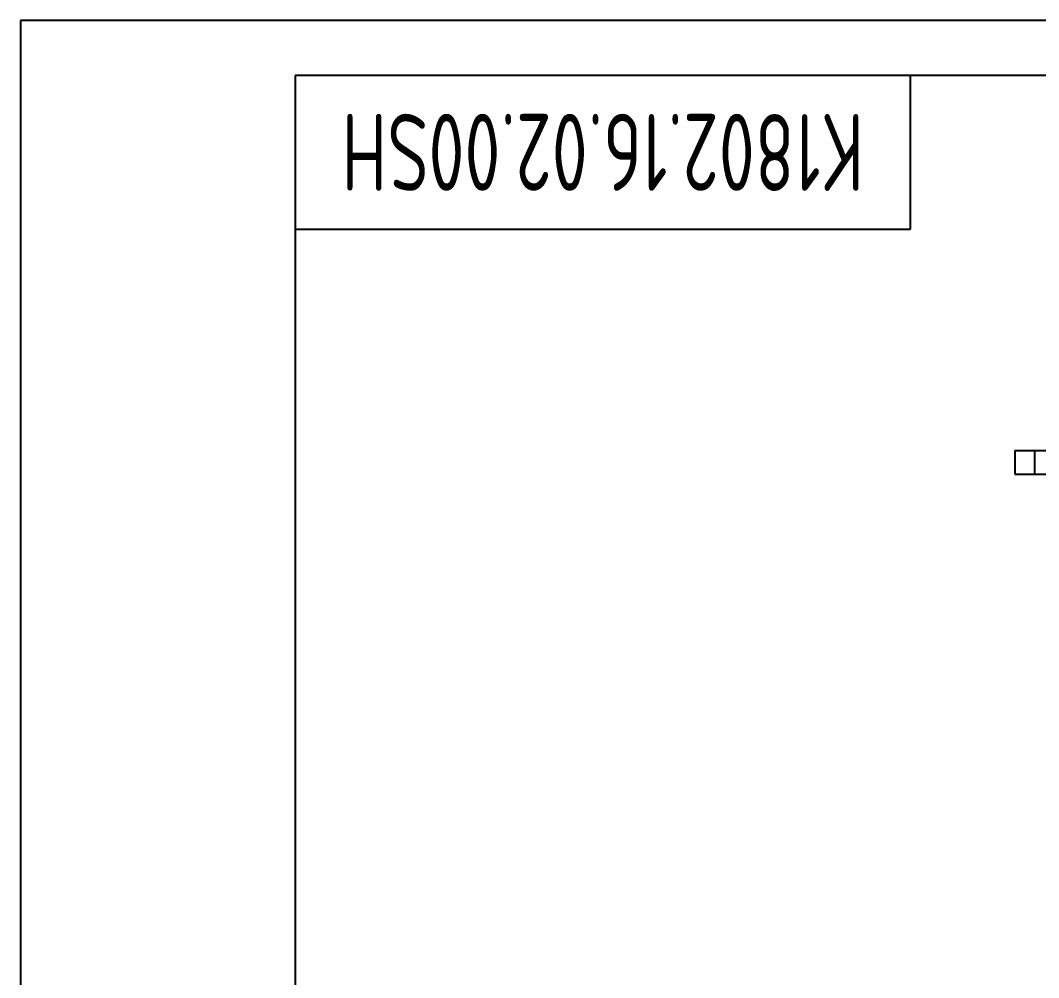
# Model space of a CAD drawing. Header units: millimetres. Extents: x 0 to 12600, y -349 to 8910.
# Drawn here: x 0 to 2780, y 6298 to 8910 of the extents above; entities that cross this region are included whole.
import ezdxf
from ezdxf.enums import TextEntityAlignment as Align

# ---------------------------------------------------------------- set-up
doc = ezdxf.new("R2010")
doc.units = ezdxf.units.MM
doc.header["$LTSCALE"] = 300
doc.linetypes.add('F', pattern=[0.75, 0.5, -0.25])
doc.linetypes.add('K', pattern=[2.5, 1.25, -0.25, 0.25, -0.25, 0.25, -0.25])
for name, color, linetype in [('01', 7, 'Continuous'), ('02', 1, 'Continuous'), ('04', 2, 'F'), ('07', 6, 'K'), ('11', 3, 'Continuous')]:
    doc.layers.add(name, color=color, linetype=linetype)
doc.styles.get("Standard").update_dxf_attribs({"font": 'isocp', "width": 0.707, "bigfont": 'intecad.shx'})

# ---------------------------------------------------------------- blocks, each defined once
blk = doc.blocks.new('*U43', base_point=(251.959, 168.306))
at = {"layer": '01'}
for p, q in [((251.959, 168.306), (251.959, 182.306)), ((195.959, 168.306), (251.959, 168.306))]:
    blk.add_line(p, q, dxfattribs=at)
blk = doc.blocks.new('*U44')
at = {"layer": '04'}
blk.add_blockref('*U43', (0, 0), dxfattribs=at)
blk = doc.blocks.new('*U45')
at = {"layer": '01'}
for points in [[(415, 292), (25, 292)], [(25, 292), (25, 5)]]:
    blk.add_lwpolyline(points, dxfattribs=at)
at = {"layer": '02'}
for points in [[(420, 297), (0, 297)], [(0, 297), (0, 0)]]:
    blk.add_lwpolyline(points, dxfattribs=at)

msp = doc.modelspace()

# ---------------------------------------------------------------- linework, layer by layer
at = {"layer": '07', "color": 6, "linetype": 'K'}
for p, q in [((2714.47, 7735.84), (3936.97, 7735.84)), ((2714.47, 7735.84), (2714.47, 7671.84)), ((2768.47, 7735.84), (2768.47, 7671.84)), ((2714.47, 7671.84), (3936.97, 7671.84)), ((2768.47, 7671.84), (3936.97, 7671.84))]:
    msp.add_line(p, q, dxfattribs=at)

# ---------------------------------------------------------------- block references
at = {"layer": '01', "xscale": 30, "yscale": 30, "zscale": 30}
msp.add_blockref('*U45', (0, 0), dxfattribs=at)
at = {"layer": '01', "xscale": 30, "yscale": 30}
msp.add_blockref('*U44', (2430, 8340), dxfattribs=at)

# ---------------------------------------------------------------- texts
at = {"layer": '11', "width": 0.696129}
msp.add_text('K1802.16.02.00SH', height=210, rotation=180, dxfattribs=at).set_placement((2303.03, 8655), (876.97, 8655), align=Align.FIT)

doc.saveas('drawing.dxf')
